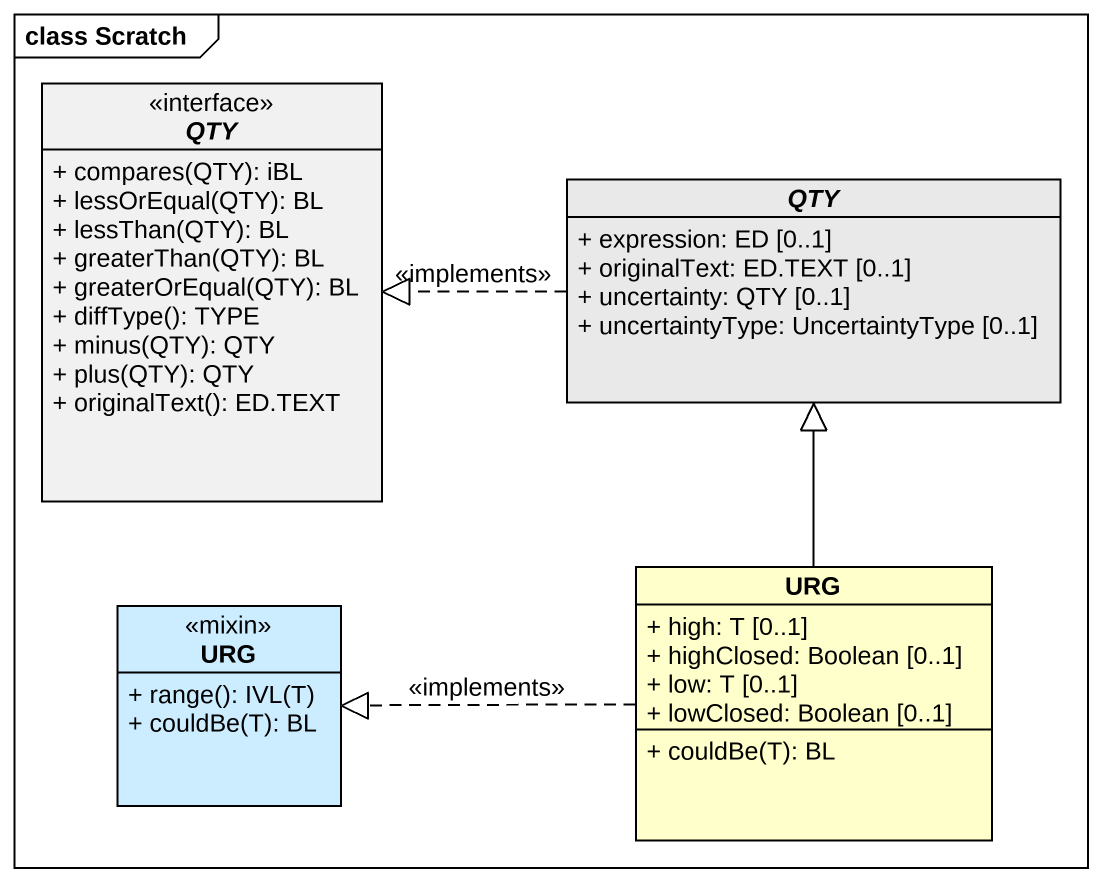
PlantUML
@startuml
mainframe class Scratch
hide circle
hide empty members
skinparam classAttributeIconSize 0
abstract class QTY <<interface>> #F1F1F1 {
  + compares(QTY): iBL
  + lessOrEqual(QTY): BL
  + lessThan(QTY): BL
  + greaterThan(QTY): BL
  + greaterOrEqual(QTY): BL
  + diffType(): TYPE
  + minus(QTY): QTY
  + plus(QTY): QTY
  + originalText(): ED.TEXT
}
abstract class "QTY" as QTY_2 #E9E9E9 {
  + expression: ED [0..1]
  + originalText: ED.TEXT [0..1]
  + uncertainty: QTY [0..1]
  + uncertaintyType: UncertaintyType [0..1]
}
class URG <<mixin>> #CCECFF {
  + range(): IVL(T)
  + couldBe(T): BL
}
class "URG" as URG_2 {
  + high: T [0..1]
  + highClosed: Boolean [0..1]
  + low: T [0..1]
  + lowClosed: Boolean [0..1]
  + couldBe(T): BL
}
QTY_2 .left.|> QTY : <<implements>>
URG_2 -up-|> QTY_2
URG_2 .left.|> URG : <<implements>>
@enduml
